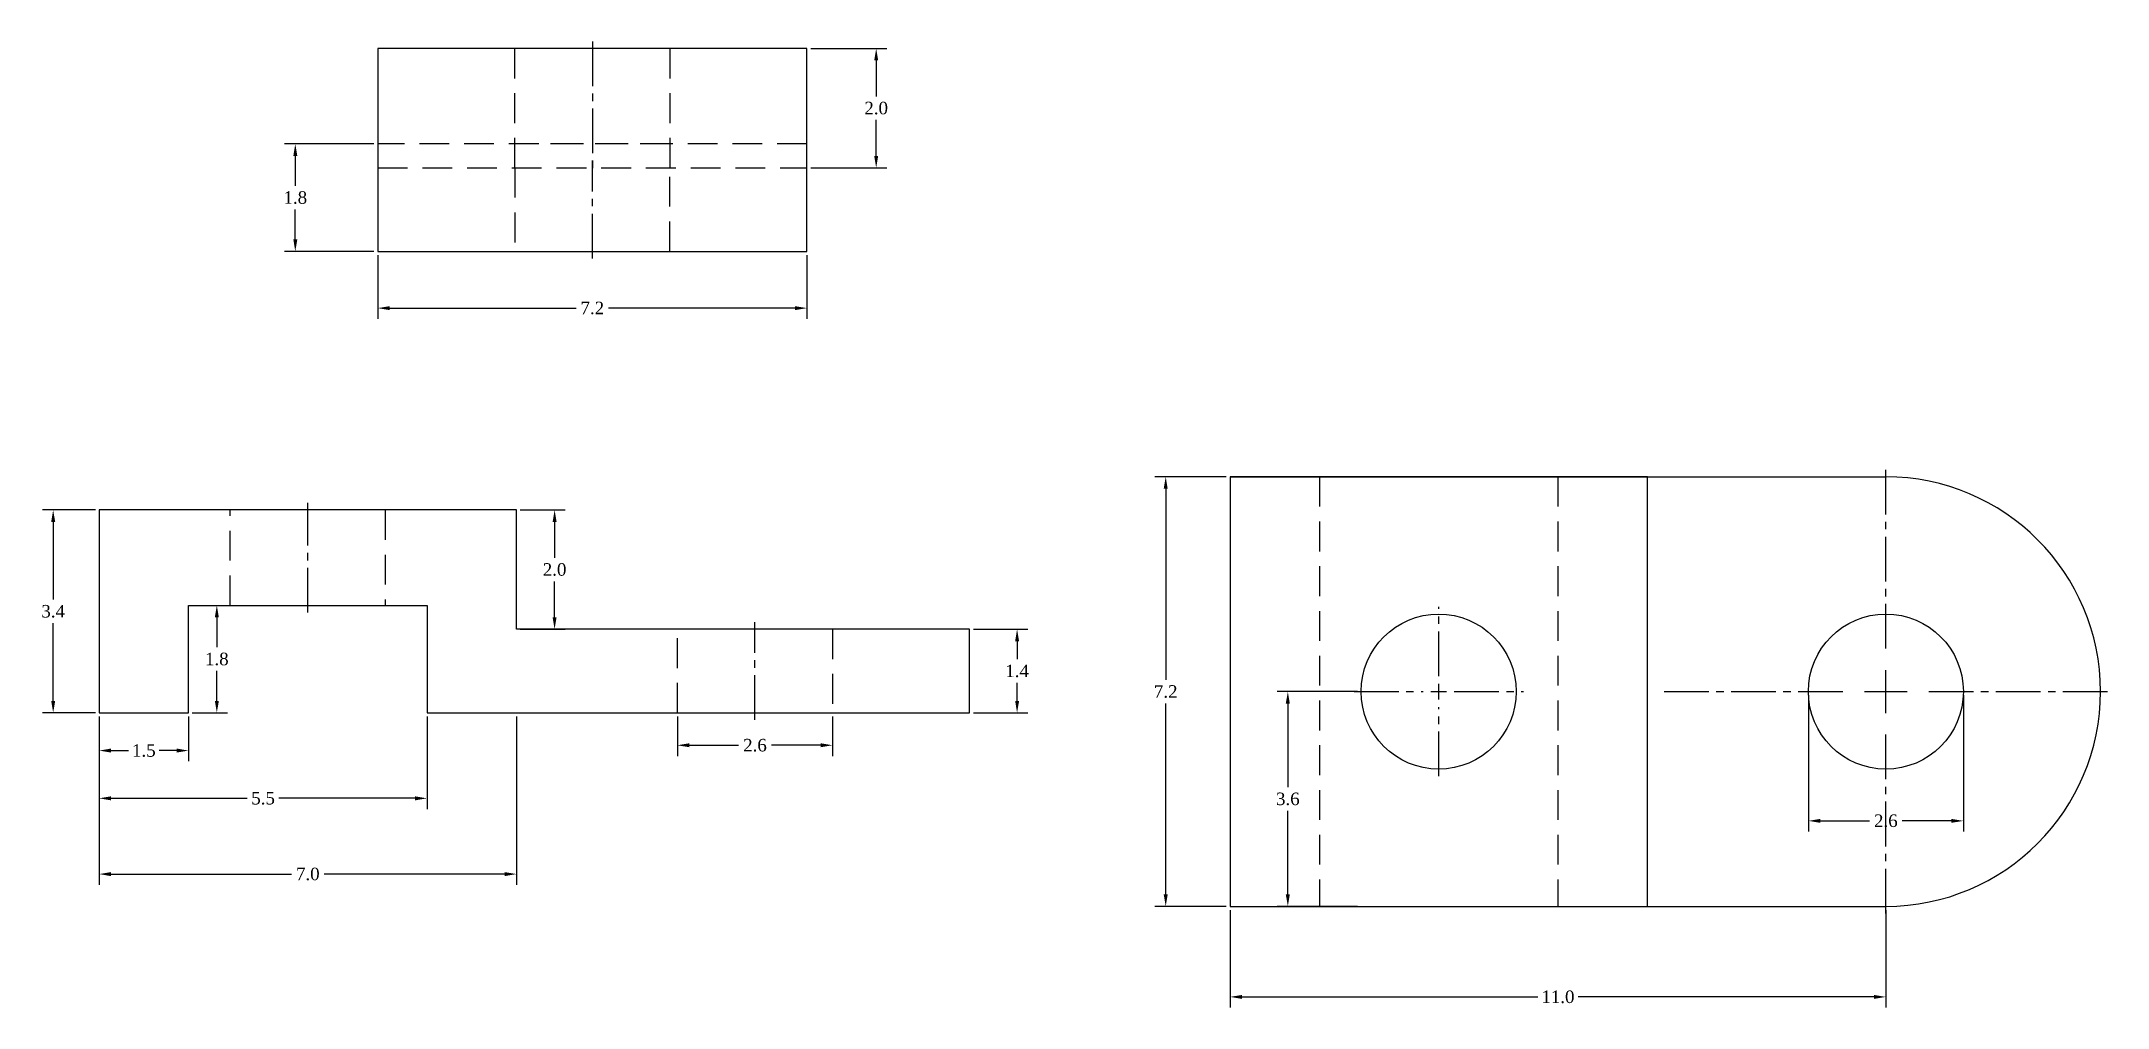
# Model space of a CAD drawing. Header units: inches. Extents: x 12.6 to 47.2, y 5.1 to 21.3.
import ezdxf

# ---------------------------------------------------------------- set-up
doc = ezdxf.new("R2010")
doc.units = ezdxf.units.IN
doc.header["$MEASUREMENT"] = 0
doc.linetypes.add('CENTER2', pattern=[1.125, 0.75, -0.125, 0.125, -0.125])
doc.linetypes.add('HIDDENX2', pattern=[0.75, 0.5, -0.25])
doc.layers.add('Center Line', color=4, linetype='CENTER2')
doc.layers.add('Hidden Lines', color=7, linetype='HIDDENX2')
doc.styles.get("Standard").update_dxf_attribs({"font": 'times.ttf'})
doc.dimstyles.new('2nd (Shorter)', dxfattribs={"dimtxt": 0.21, "dimasz": 0.2, "dimexe": 0.18, "dimexo": 0.0625, "dimgap": 0.09, "dimtad": 0, "dimtih": 1, "dimtoh": 1, "dimdec": 1, "dimzin": 0, "dimdsep": 46, "dimtxsty": 'Standard', "dimcen": 0.09, "dimclrd": 4, "dimclre": 4, "dimclrt": 2, "dimadec": 0, "dimazin": 0, "dimtfac": 1, "dimtdec": 1, "dimtofl": 0, "dimtmove": 0, "dimatfit": 3, "dimfxl": 1, "dimtolj": 1, "dimtzin": 0, "dimarcsym": 0})

# ---------------------------------------------------------------- blocks, each defined once
blk = doc.blocks.new('*U6')
at = {"layer": 'Center Line', "color": 0, "linetype": 'CENTER2', "transparency": 16777216}
blk.add_line((0, -0.82), (0, 0.82), dxfattribs=at)
blk = doc.blocks.new('*U7')
at = {"layer": 'Center Line', "color": 0, "linetype": 'CENTER2', "transparency": 16777216}
blk.add_line((0, -0.92), (0, 0.92), dxfattribs=at)
blk = doc.blocks.new('*D9')
at = {"layer": 'Defpoints', "color": 0, "transparency": 16777216}
for p in [(13.546, 10.018), (15.046, 10.018), (15.046, 9.384)]:
    blk.add_point(p, dxfattribs=at)
at = {"layer": 'Hidden Lines', "color": 4, "linetype": 'Continuous', "lineweight": -2, "transparency": 16777216}
for p, q in [((13.546, 9.956), (13.546, 9.204)), ((15.046, 9.956), (15.046, 9.204)), ((13.746, 9.384), (14.041, 9.384)), ((14.846, 9.384), (14.551, 9.384))]:
    blk.add_line(p, q, dxfattribs=at)
at = {"layer": 'Hidden Lines', "color": 4, "transparency": 16777216}
for points in [[(13.746, 9.418), (13.746, 9.351), (13.546, 9.384)], [(14.846, 9.418), (14.846, 9.351), (15.046, 9.384)]]:
    blk.add_solid(points, dxfattribs=at)
at = {"layer": 'Hidden Lines', "color": 2, "transparency": 16777216, "insert": (14.296, 9.384), "char_height": 0.21, "attachment_point": 5}
blk.add_mtext('\\A1;1.5', dxfattribs=at)
blk = doc.blocks.new('*D10')
at = {"layer": 'Defpoints', "color": 0, "transparency": 16777216}
for p in [(13.546, 13.418), (12.775, 10.018), (13.546, 10.018)]:
    blk.add_point(p, dxfattribs=at)
at = {"layer": 'Hidden Lines', "color": 4, "linetype": 'Continuous', "lineweight": -2, "transparency": 16777216}
for p, q in [((13.484, 13.418), (12.595, 13.418)), ((12.775, 13.218), (12.775, 11.916)), ((12.775, 10.218), (12.775, 11.521)), ((13.484, 10.018), (12.595, 10.018))]:
    blk.add_line(p, q, dxfattribs=at)
at = {"layer": 'Hidden Lines', "color": 4, "transparency": 16777216}
for points in [[(12.742, 13.218), (12.809, 13.218), (12.775, 13.418)], [(12.742, 10.218), (12.809, 10.218), (12.775, 10.018)]]:
    blk.add_solid(points, dxfattribs=at)
at = {"layer": 'Hidden Lines', "color": 2, "transparency": 16777216, "insert": (12.775, 11.718), "char_height": 0.21, "attachment_point": 5}
blk.add_mtext('\\A1;3.4', dxfattribs=at)
blk = doc.blocks.new('*D11')
at = {"layer": 'Defpoints', "color": 0, "transparency": 16777216}
for p in [(20.546, 13.418), (21.185, 13.418), (20.546, 11.418)]:
    blk.add_point(p, dxfattribs=at)
at = {"layer": 'Hidden Lines', "color": 4, "linetype": 'Continuous', "lineweight": -2, "transparency": 16777216}
for p, q in [((20.609, 13.418), (21.365, 13.418)), ((21.185, 13.218), (21.185, 12.616)), ((21.185, 11.618), (21.185, 12.221)), ((20.609, 11.418), (21.365, 11.418))]:
    blk.add_line(p, q, dxfattribs=at)
at = {"layer": 'Hidden Lines', "color": 4, "transparency": 16777216}
for points in [[(21.152, 13.218), (21.218, 13.218), (21.185, 13.418)], [(21.152, 11.618), (21.218, 11.618), (21.185, 11.418)]]:
    blk.add_solid(points, dxfattribs=at)
at = {"layer": 'Hidden Lines', "color": 2, "transparency": 16777216, "insert": (21.185, 12.418), "char_height": 0.21, "attachment_point": 5}
blk.add_mtext('\\A1;2.0', dxfattribs=at)
blk = doc.blocks.new('*D12')
at = {"layer": 'Defpoints', "color": 0, "transparency": 16777216}
for p in [(15.046, 11.818), (15.52, 11.818), (15.046, 10.018)]:
    blk.add_point(p, dxfattribs=at)
at = {"layer": 'Hidden Lines', "color": 4, "linetype": 'Continuous', "lineweight": -2, "transparency": 16777216}
for p, q in [((15.109, 11.818), (15.7, 11.818)), ((15.52, 11.618), (15.52, 11.116)), ((15.52, 10.218), (15.52, 10.721)), ((15.109, 10.018), (15.7, 10.018))]:
    blk.add_line(p, q, dxfattribs=at)
at = {"layer": 'Hidden Lines', "color": 4, "transparency": 16777216}
for points in [[(15.487, 11.618), (15.554, 11.618), (15.52, 11.818)], [(15.487, 10.218), (15.554, 10.218), (15.52, 10.018)]]:
    blk.add_solid(points, dxfattribs=at)
at = {"layer": 'Hidden Lines', "color": 2, "transparency": 16777216, "insert": (15.52, 10.918), "char_height": 0.21, "attachment_point": 5}
blk.add_mtext('\\A1;1.8', dxfattribs=at)
blk = doc.blocks.new('*D13')
at = {"layer": 'Defpoints', "color": 0, "transparency": 16777216}
for p in [(28.146, 11.418), (28.146, 10.018), (28.942, 10.018)]:
    blk.add_point(p, dxfattribs=at)
at = {"layer": 'Hidden Lines', "color": 4, "linetype": 'Continuous', "lineweight": -2, "transparency": 16777216}
for p, q in [((28.209, 11.418), (29.122, 11.418)), ((28.942, 11.218), (28.942, 10.916)), ((28.942, 10.218), (28.942, 10.521)), ((28.209, 10.018), (29.122, 10.018))]:
    blk.add_line(p, q, dxfattribs=at)
at = {"layer": 'Hidden Lines', "color": 4, "transparency": 16777216}
for points in [[(28.909, 11.218), (28.976, 11.218), (28.942, 11.418)], [(28.909, 10.218), (28.976, 10.218), (28.942, 10.018)]]:
    blk.add_solid(points, dxfattribs=at)
at = {"layer": 'Hidden Lines', "color": 2, "transparency": 16777216, "insert": (28.942, 10.718), "char_height": 0.21, "attachment_point": 5}
blk.add_mtext('\\A1;1.4', dxfattribs=at)
blk = doc.blocks.new('*D14')
at = {"layer": 'Defpoints', "color": 0, "transparency": 16777216}
for p in [(23.246, 10.018), (25.846, 10.018), (25.846, 9.473)]:
    blk.add_point(p, dxfattribs=at)
at = {"layer": 'Hidden Lines', "color": 4, "linetype": 'Continuous', "lineweight": -2, "transparency": 16777216}
for p, q in [((23.246, 9.956), (23.246, 9.293)), ((25.846, 9.956), (25.846, 9.293)), ((23.446, 9.473), (24.272, 9.473)), ((25.646, 9.473), (24.821, 9.473))]:
    blk.add_line(p, q, dxfattribs=at)
at = {"layer": 'Hidden Lines', "color": 4, "transparency": 16777216}
for points in [[(23.446, 9.507), (23.446, 9.44), (23.246, 9.473)], [(25.646, 9.507), (25.646, 9.44), (25.846, 9.473)]]:
    blk.add_solid(points, dxfattribs=at)
at = {"layer": 'Hidden Lines', "color": 2, "transparency": 16777216, "insert": (24.546, 9.473), "char_height": 0.21, "attachment_point": 5}
blk.add_mtext('\\A1;2.6', dxfattribs=at)
blk = doc.blocks.new('*D15')
at = {"layer": 'Defpoints', "color": 0, "transparency": 16777216}
for p in [(13.546, 10.018), (19.046, 10.018), (19.046, 8.584)]:
    blk.add_point(p, dxfattribs=at)
at = {"layer": 'Hidden Lines', "color": 4, "linetype": 'Continuous', "lineweight": -2, "transparency": 16777216}
for p, q in [((13.546, 9.956), (13.546, 8.404)), ((19.046, 9.956), (19.046, 8.404)), ((13.746, 8.584), (16.03, 8.584)), ((18.846, 8.584), (16.562, 8.584))]:
    blk.add_line(p, q, dxfattribs=at)
at = {"layer": 'Hidden Lines', "color": 4, "transparency": 16777216}
for points in [[(13.746, 8.617), (13.746, 8.55), (13.546, 8.584)], [(18.846, 8.617), (18.846, 8.55), (19.046, 8.584)]]:
    blk.add_solid(points, dxfattribs=at)
at = {"layer": 'Hidden Lines', "color": 2, "transparency": 16777216, "insert": (16.296, 8.584), "char_height": 0.21, "attachment_point": 5}
blk.add_mtext('\\A1;5.5', dxfattribs=at)
blk = doc.blocks.new('*D16')
at = {"layer": 'Defpoints', "color": 0, "transparency": 16777216}
for p in [(13.546, 10.018), (20.546, 10.018), (20.546, 7.314)]:
    blk.add_point(p, dxfattribs=at)
at = {"layer": 'Hidden Lines', "color": 4, "linetype": 'Continuous', "lineweight": -2, "transparency": 16777216}
for p, q in [((13.546, 9.956), (13.546, 7.134)), ((20.546, 9.956), (20.546, 7.134)), ((13.746, 7.314), (16.774, 7.314)), ((20.346, 7.314), (17.319, 7.314))]:
    blk.add_line(p, q, dxfattribs=at)
at = {"layer": 'Hidden Lines', "color": 4, "transparency": 16777216}
for points in [[(13.746, 7.347), (13.746, 7.28), (13.546, 7.314)], [(20.346, 7.347), (20.346, 7.28), (20.546, 7.314)]]:
    blk.add_solid(points, dxfattribs=at)
at = {"layer": 'Hidden Lines', "color": 2, "transparency": 16777216, "insert": (17.046, 7.314), "char_height": 0.21, "attachment_point": 5}
blk.add_mtext('\\A1;7.0', dxfattribs=at)
blk = doc.blocks.new('*U17')
at = {"layer": 'Center Line', "color": 0, "linetype": 'CENTER2', "transparency": 16777216}
for p, q in [((0, 0.26), (0, 1.42)), ((-1.42, 0), (-0.26, 0)), ((0.26, 0), (1.42, 0)), ((0, -1.42), (0, -0.26))]:
    blk.add_line(p, q, dxfattribs=at)
at = {"layer": 'Center Line', "color": 0, "linetype": 'Continuous', "transparency": 16777216}
for p, q in [((-0.13, 0), (0.13, 0)), ((0, -0.13), (0, 0.13))]:
    blk.add_line(p, q, dxfattribs=at)
blk = doc.blocks.new('*U18')
at = {"layer": 'Center Line', "color": 0, "linetype": 'CENTER2', "transparency": 16777216}
for p, q in [((0, 0.72), (0, 3.72)), ((-3.72, 0), (-0.72, 0)), ((0.72, 0), (3.72, 0)), ((0, -3.72), (0, -0.72))]:
    blk.add_line(p, q, dxfattribs=at)
at = {"layer": 'Center Line', "color": 0, "linetype": 'Continuous', "transparency": 16777216}
for p, q in [((0, -0.36), (0, 0.36)), ((-0.36, 0), (0.36, 0))]:
    blk.add_line(p, q, dxfattribs=at)
blk = doc.blocks.new('*D19')
at = {"layer": 'Defpoints', "color": 0, "transparency": 16777216}
for p in [(32.513, 13.973), (31.435, 6.773), (32.513, 6.773)]:
    blk.add_point(p, dxfattribs=at)
at = {"layer": 'Hidden Lines', "color": 4, "linetype": 'Continuous', "lineweight": -2, "transparency": 16777216}
for p, q in [((32.451, 13.973), (31.255, 13.973)), ((31.435, 13.773), (31.435, 10.57)), ((31.435, 6.973), (31.435, 10.176)), ((32.451, 6.773), (31.255, 6.773))]:
    blk.add_line(p, q, dxfattribs=at)
at = {"layer": 'Hidden Lines', "color": 4, "transparency": 16777216}
for points in [[(31.401, 13.773), (31.468, 13.773), (31.435, 13.973)], [(31.401, 6.973), (31.468, 6.973), (31.435, 6.773)]]:
    blk.add_solid(points, dxfattribs=at)
at = {"layer": 'Hidden Lines', "color": 2, "transparency": 16777216, "insert": (31.435, 10.373), "char_height": 0.21, "attachment_point": 5}
blk.add_mtext('\\A1;7.2', dxfattribs=at)
blk = doc.blocks.new('*D20')
at = {"layer": 'Defpoints', "color": 0, "transparency": 16777216}
for p in [(32.513, 6.773), (43.513, 6.773), (43.513, 5.255)]:
    blk.add_point(p, dxfattribs=at)
at = {"layer": 'Hidden Lines', "color": 4, "linetype": 'Continuous', "lineweight": -2, "transparency": 16777216}
for p, q in [((32.513, 6.711), (32.513, 5.075)), ((43.513, 6.711), (43.513, 5.075)), ((32.713, 5.255), (37.676, 5.255)), ((43.313, 5.255), (38.351, 5.255))]:
    blk.add_line(p, q, dxfattribs=at)
at = {"layer": 'Hidden Lines', "color": 4, "transparency": 16777216}
for points in [[(32.713, 5.288), (32.713, 5.222), (32.513, 5.255)], [(43.313, 5.288), (43.313, 5.222), (43.513, 5.255)]]:
    blk.add_solid(points, dxfattribs=at)
at = {"layer": 'Hidden Lines', "color": 2, "transparency": 16777216, "insert": (38.013, 5.255), "char_height": 0.21, "attachment_point": 5}
blk.add_mtext('\\A1;11.0', dxfattribs=at)
blk = doc.blocks.new('*D21')
at = {"layer": 'Defpoints', "color": 0, "transparency": 16777216}
for p in [(42.213, 10.373), (44.813, 10.373), (44.813, 8.206)]:
    blk.add_point(p, dxfattribs=at)
at = {"layer": 'Hidden Lines', "color": 4, "linetype": 'Continuous', "lineweight": -2, "transparency": 16777216}
for p, q in [((42.213, 10.311), (42.213, 8.026)), ((44.813, 10.311), (44.813, 8.026)), ((42.413, 8.206), (43.239, 8.206)), ((44.613, 8.206), (43.788, 8.206))]:
    blk.add_line(p, q, dxfattribs=at)
at = {"layer": 'Hidden Lines', "color": 4, "transparency": 16777216}
for points in [[(42.413, 8.239), (42.413, 8.173), (42.213, 8.206)], [(44.613, 8.239), (44.613, 8.173), (44.813, 8.206)]]:
    blk.add_solid(points, dxfattribs=at)
at = {"layer": 'Hidden Lines', "color": 2, "transparency": 16777216, "insert": (43.513, 8.206), "char_height": 0.21, "attachment_point": 5}
blk.add_mtext('\\A1;2.6', dxfattribs=at)
blk = doc.blocks.new('*D22')
at = {"layer": 'Defpoints', "color": 0, "transparency": 16777216}
for p in [(34.713, 10.373), (33.483, 6.773), (34.713, 6.773)]:
    blk.add_point(p, dxfattribs=at)
at = {"layer": 'Hidden Lines', "color": 4, "linetype": 'Continuous', "lineweight": -2, "transparency": 16777216}
for p, q in [((34.651, 10.373), (33.303, 10.373)), ((33.483, 10.173), (33.483, 8.77)), ((33.483, 6.973), (33.483, 8.376)), ((34.651, 6.773), (33.303, 6.773))]:
    blk.add_line(p, q, dxfattribs=at)
at = {"layer": 'Hidden Lines', "color": 4, "transparency": 16777216}
for points in [[(33.449, 10.173), (33.516, 10.173), (33.483, 10.373)], [(33.449, 6.973), (33.516, 6.973), (33.483, 6.773)]]:
    blk.add_solid(points, dxfattribs=at)
at = {"layer": 'Hidden Lines', "color": 2, "transparency": 16777216, "insert": (33.483, 8.573), "char_height": 0.21, "attachment_point": 5}
blk.add_mtext('\\A1;3.6', dxfattribs=at)
blk = doc.blocks.new('*U23')
at = {"layer": 'Center Line', "color": 0, "linetype": 'CENTER2', "transparency": 16777216}
blk.add_line((0, 1.12), (0, -1.12), dxfattribs=at)
blk = doc.blocks.new('*U24')
at = {"layer": 'Center Line', "color": 0, "linetype": 'CENTER2', "transparency": 16777216}
blk.add_line((0, -0.82), (0, 0.82), dxfattribs=at)
blk = doc.blocks.new('*D25')
at = {"layer": 'Defpoints', "color": 0, "transparency": 16777216}
for p in [(25.418, 21.153), (25.418, 19.153), (26.579, 19.153)]:
    blk.add_point(p, dxfattribs=at)
at = {"layer": 'Hidden Lines', "color": 4, "linetype": 'Continuous', "lineweight": -2, "transparency": 16777216}
for p, q in [((25.48, 21.153), (26.759, 21.153)), ((26.579, 20.953), (26.579, 20.35)), ((26.579, 19.353), (26.579, 19.956)), ((25.48, 19.153), (26.759, 19.153))]:
    blk.add_line(p, q, dxfattribs=at)
at = {"layer": 'Hidden Lines', "color": 4, "transparency": 16777216}
for points in [[(26.545, 20.953), (26.612, 20.953), (26.579, 21.153)], [(26.545, 19.353), (26.612, 19.353), (26.579, 19.153)]]:
    blk.add_solid(points, dxfattribs=at)
at = {"layer": 'Hidden Lines', "color": 2, "transparency": 16777216, "insert": (26.579, 20.153), "char_height": 0.21, "attachment_point": 5}
blk.add_mtext('\\A1;2.0', dxfattribs=at)
blk = doc.blocks.new('*D26')
at = {"layer": 'Defpoints', "color": 0, "transparency": 16777216}
for p in [(18.218, 19.553), (16.836, 17.753), (18.218, 17.753)]:
    blk.add_point(p, dxfattribs=at)
at = {"layer": 'Hidden Lines', "color": 4, "linetype": 'Continuous', "lineweight": -2, "transparency": 16777216}
for p, q in [((18.155, 19.553), (16.656, 19.553)), ((16.836, 19.353), (16.836, 18.85)), ((16.836, 17.953), (16.836, 18.456)), ((18.155, 17.753), (16.656, 17.753))]:
    blk.add_line(p, q, dxfattribs=at)
at = {"layer": 'Hidden Lines', "color": 4, "transparency": 16777216}
for points in [[(16.803, 19.353), (16.87, 19.353), (16.836, 19.553)], [(16.803, 17.953), (16.87, 17.953), (16.836, 17.753)]]:
    blk.add_solid(points, dxfattribs=at)
at = {"layer": 'Hidden Lines', "color": 2, "transparency": 16777216, "insert": (16.836, 18.653), "char_height": 0.21, "attachment_point": 5}
blk.add_mtext('\\A1;1.8', dxfattribs=at)
blk = doc.blocks.new('*D27')
at = {"layer": 'Defpoints', "color": 0, "transparency": 16777216}
for p in [(18.218, 17.753), (25.418, 17.753), (25.418, 16.801)]:
    blk.add_point(p, dxfattribs=at)
at = {"layer": 'Hidden Lines', "color": 4, "linetype": 'Continuous', "lineweight": -2, "transparency": 16777216}
for p, q in [((18.218, 17.691), (18.218, 16.621)), ((25.418, 17.691), (25.418, 16.621)), ((18.418, 16.801), (21.546, 16.801)), ((25.218, 16.801), (22.09, 16.801))]:
    blk.add_line(p, q, dxfattribs=at)
at = {"layer": 'Hidden Lines', "color": 4, "transparency": 16777216}
for points in [[(18.418, 16.834), (18.418, 16.768), (18.218, 16.801)], [(25.218, 16.834), (25.218, 16.768), (25.418, 16.801)]]:
    blk.add_solid(points, dxfattribs=at)
at = {"layer": 'Hidden Lines', "color": 2, "transparency": 16777216, "insert": (21.818, 16.801), "char_height": 0.21, "attachment_point": 5}
blk.add_mtext('\\A1;7.2', dxfattribs=at)

msp = doc.modelspace()

# ---------------------------------------------------------------- linework, layer by layer
for p, q in [((25.418, 21.153), (18.218, 21.153)), ((18.218, 21.153), (18.218, 17.753)), ((25.418, 17.753), (25.418, 21.153)), ((18.218, 17.753), (25.418, 17.753)), ((32.513, 13.973), (32.513, 6.773)), ((39.513, 13.973), (32.513, 13.973)), ((32.513, 13.973), (43.513, 13.973)), ((39.513, 6.773), (39.513, 13.973)), ((20.546, 13.418), (13.546, 13.418)), ((13.546, 13.418), (13.546, 10.018)), ((20.546, 11.418), (20.546, 13.418)), ((15.046, 10.018), (15.046, 11.818)), ((15.046, 11.818), (19.046, 11.818)), ((19.046, 11.818), (19.046, 10.018)), ((28.146, 11.418), (20.546, 11.418)), ((28.146, 10.018), (28.146, 11.418)), ((13.546, 10.018), (15.046, 10.018)), ((19.046, 10.018), (24.546, 10.018)), ((24.546, 10.018), (28.146, 10.018)), ((32.513, 6.773), (39.513, 6.773)), ((32.513, 6.773), (43.513, 6.773))]:
    msp.add_line(p, q)
for centre in [(36.013, 10.373), (43.513, 10.373)]:
    msp.add_circle(centre, 1.3)
msp.add_arc((43.513, 10.373), 3.6, 270, 90)
at = {"layer": 'Hidden Lines'}
for p, q in [((20.518, 19.153), (20.518, 21.153)), ((23.118, 21.153), (23.118, 19.153)), ((25.418, 19.553), (18.218, 19.553)), ((23.118, 19.553), (20.518, 19.553)), ((18.218, 19.153), (25.418, 19.153)), ((20.518, 19.153), (20.518, 17.753)), ((23.118, 17.753), (23.118, 19.153)), ((34.013, 13.973), (34.013, 6.773)), ((38.013, 13.973), (38.013, 6.773)), ((15.746, 11.818), (15.746, 13.418)), ((18.346, 13.418), (18.346, 11.818)), ((23.246, 10.018), (23.246, 11.418)), ((25.846, 11.418), (25.846, 10.018))]:
    msp.add_line(p, q, dxfattribs=at)

# ---------------------------------------------------------------- block references
at = {"layer": 'Center Line', "linetype": 'CENTER2'}
for name, p in [('*U23', (21.818, 20.153)), ('*U24', (21.818, 18.453)), ('*U18', (43.513, 10.373)), ('*U7', (17.046, 12.618)), ('*U17', (36.013, 10.373)), ('*U6', (24.546, 10.718))]:
    msp.add_blockref(name, p, dxfattribs=at)

# ---------------------------------------------------------------- dimensions: what is measured, and where the dimension line sits
at = {"layer": 'Hidden Lines'}
for base, p1, p2, picture, middle in [((26.579, 19.153), (25.418, 21.153), (25.418, 19.153), '*D25', (26.579, 20.153)), ((16.836, 17.753), (18.218, 19.553), (18.218, 17.753), '*D26', (16.836, 18.653)), ((31.435, 6.773), (32.513, 13.973), (32.513, 6.773), '*D19', (31.435, 10.373)), ((12.775, 10.018), (13.546, 13.418), (13.546, 10.018), '*D10', (12.775, 11.718)), ((21.185, 13.418), (20.546, 11.418), (20.546, 13.418), '*D11', (21.185, 12.418)), ((15.52, 11.818), (15.046, 10.018), (15.046, 11.818), '*D12', (15.52, 10.918)), ((28.942, 10.018), (28.146, 11.418), (28.146, 10.018), '*D13', (28.942, 10.718)), ((33.483, 6.773), (34.713, 10.373), (34.713, 6.773), '*D22', (33.483, 8.573))]:
    dim = msp.add_linear_dim(base=base, p1=p1, p2=p2, angle=90, dimstyle='2nd (Shorter)', dxfattribs=at)
    dim.commit()
    dim.dimension.update_dxf_attribs({"geometry": picture, "text_midpoint": middle})
for base, p1, p2, picture, middle in [((25.418, 16.801), (18.218, 17.753), (25.418, 17.753), '*D27', (21.818, 16.801)), ((44.813, 8.206), (42.213, 10.373), (44.813, 10.373), '*D21', (43.513, 8.206)), ((15.046, 9.384), (13.546, 10.018), (15.046, 10.018), '*D9', (14.296, 9.384)), ((19.046, 8.584), (13.546, 10.018), (19.046, 10.018), '*D15', (16.296, 8.584)), ((20.546, 7.314), (13.546, 10.018), (20.546, 10.018), '*D16', (17.046, 7.314)), ((25.846, 9.473), (23.246, 10.018), (25.846, 10.018), '*D14', (24.546, 9.473)), ((43.513, 5.255), (32.513, 6.773), (43.513, 6.773), '*D20', (38.013, 5.255))]:
    dim = msp.add_linear_dim(base=base, p1=p1, p2=p2, dimstyle='2nd (Shorter)', dxfattribs=at)
    dim.commit()
    dim.dimension.update_dxf_attribs({"geometry": picture, "text_midpoint": middle})

doc.saveas('drawing.dxf')
